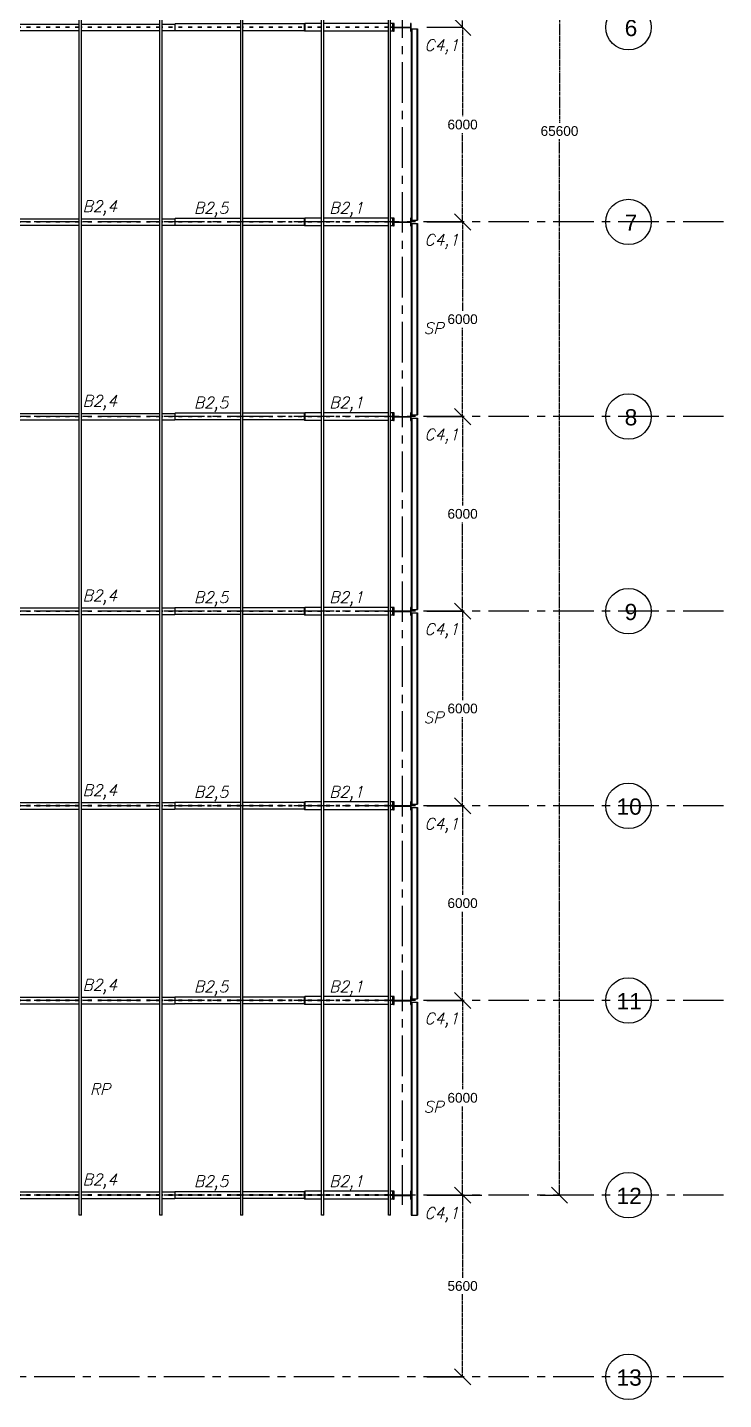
# Model space of a CAD drawing. Header units: inches. Extents: x -15 to 1885144, y -42615 to 866270.
# Drawn here: x 1713481 to 1734937, y 322115 to 364410 of the extents above; entities that cross this region are included whole.
import ezdxf

# ---------------------------------------------------------------- set-up
doc = ezdxf.new("R2010")
doc.units = ezdxf.units.IN
doc.header["$LTSCALE"] = 100
doc.header["$MEASUREMENT"] = 0
for name, pattern in [('CENTER', [2, 1.25, -0.25, 0.25, -0.25]), ('dash line', [30, 12, -18]), ('PHANTOM2', [1.25, 0.625, -0.125, 0.125, -0.125, 0.125, -0.125])]:
    doc.linetypes.add(name, pattern=pattern)
for name, color, linetype in [('axis', 8, 'PHANTOM2'), ('columns', 2, 'Continuous'), ('dimensions', 10, 'PHANTOM2'), ('layout', 7, 'Continuous'), ('purlins', 4, 'Continuous'), ('text', 3, 'Continuous')]:
    doc.layers.add(name, color=color, linetype=linetype)
doc.styles.get("Standard").update_dxf_attribs({"font": 'arial.ttf'})
doc.styles.add('TEXT-3', font='ITALICT.shx', dxfattribs={"height": 350})
doc.dimstyles.new('Dim_1', dxfattribs={"dimtxt": 300, "dimasz": 500, "dimexe": 0.0625, "dimexo": 0.0625, "dimgap": 100, "dimtad": 0, "dimtih": 1, "dimtoh": 1, "dimdec": 0, "dimzin": 0, "dimdsep": 46, "dimtxsty": 'Standard', "dimblk": 'OBLIQUE', "dimcen": 0.09, "dimclrd": 256, "dimclre": 256, "dimclrt": 256, "dimadec": 0, "dimazin": 0, "dimtm": 1e-09, "dimtfac": 1, "dimtdec": 0, "dimtofl": 0, "dimtmove": 0, "dimatfit": 3, "dimfxl": 1, "dimtfillclr": 256, "dimtolj": 1, "dimtzin": 0, "dimlwe": -1, "dimarcsym": 0})

# ---------------------------------------------------------------- blocks, each defined once
blk = doc.blocks.new('_Oblique')
at = {"color": 0, "linetype": 'ByBlock', "lineweight": -2}
blk.add_line((-0.5, -0.5), (0.5, 0.5), dxfattribs=at)
blk = doc.blocks.new('*D1068')
at = {"layer": 'Defpoints', "color": 0, "transparency": 16777216}
for p in [(1725789, 328415), (1726893, 328415), (1725789, 322815)]:
    blk.add_point(p, dxfattribs=at)
at = {"layer": 'dimensions', "linetype": 'dash line', "transparency": 16777216}
for p, q in [((1725789, 328415), (1726893, 328415)), ((1725789, 322815), (1726893, 322815))]:
    blk.add_line(p, q, dxfattribs=at)
at = {"layer": 'dimensions', "lineweight": -2, "transparency": 16777216}
for p, q in [((1726893, 328415), (1726893, 325868)), ((1726893, 322815), (1726893, 325362))]:
    blk.add_line(p, q, dxfattribs=at)
at = {"layer": 'dimensions', "lineweight": -2, "transparency": 16777216, "xscale": 500, "yscale": 500, "zscale": 500}
for p, rotation in [((1726893, 328415), 90), ((1726893, 322815), 270)]:
    blk.add_blockref('_Oblique', p, dxfattribs=dict(at, rotation=rotation))
at = {"layer": 'dimensions', "transparency": 16777216, "insert": (1726893, 325615), "char_height": 300, "attachment_point": 5}
blk.add_mtext('\\A1;5600', dxfattribs=at)
blk = doc.blocks.new('*D1069')
at = {"layer": 'Defpoints', "color": 0, "transparency": 16777216}
for p in [(1725789, 334415), (1726893, 334415), (1725789, 328415)]:
    blk.add_point(p, dxfattribs=at)
at = {"layer": 'dimensions', "linetype": 'dash line', "transparency": 16777216}
for p, q in [((1725789, 334415), (1726893, 334415)), ((1725789, 328415), (1726893, 328415))]:
    blk.add_line(p, q, dxfattribs=at)
at = {"layer": 'dimensions', "lineweight": -2, "transparency": 16777216}
for p, q in [((1726893, 334415), (1726893, 331668)), ((1726893, 328415), (1726893, 331162))]:
    blk.add_line(p, q, dxfattribs=at)
at = {"layer": 'dimensions', "lineweight": -2, "transparency": 16777216, "xscale": 500, "yscale": 500, "zscale": 500}
for p, rotation in [((1726893, 334415), 90), ((1726893, 328415), 270)]:
    blk.add_blockref('_Oblique', p, dxfattribs=dict(at, rotation=rotation))
at = {"layer": 'dimensions', "transparency": 16777216, "insert": (1726893, 331415), "char_height": 300, "attachment_point": 5}
blk.add_mtext('\\A1;6000', dxfattribs=at)
blk = doc.blocks.new('*D1070')
at = {"layer": 'Defpoints', "color": 0, "transparency": 16777216}
for p in [(1725789, 340415), (1726893, 340415), (1725789, 334415)]:
    blk.add_point(p, dxfattribs=at)
at = {"layer": 'dimensions', "linetype": 'dash line', "transparency": 16777216}
for p, q in [((1725789, 340415), (1726893, 340415)), ((1725789, 334415), (1726893, 334415))]:
    blk.add_line(p, q, dxfattribs=at)
at = {"layer": 'dimensions', "lineweight": -2, "transparency": 16777216}
for p, q in [((1726893, 340415), (1726893, 337668)), ((1726893, 334415), (1726893, 337162))]:
    blk.add_line(p, q, dxfattribs=at)
at = {"layer": 'dimensions', "lineweight": -2, "transparency": 16777216, "xscale": 500, "yscale": 500, "zscale": 500}
for p, rotation in [((1726893, 340415), 90), ((1726893, 334415), 270)]:
    blk.add_blockref('_Oblique', p, dxfattribs=dict(at, rotation=rotation))
at = {"layer": 'dimensions', "transparency": 16777216, "insert": (1726893, 337415), "char_height": 300, "attachment_point": 5}
blk.add_mtext('\\A1;6000', dxfattribs=at)
blk = doc.blocks.new('*D1071')
at = {"layer": 'Defpoints', "color": 0, "transparency": 16777216}
for p in [(1725789, 346415), (1726893, 346415), (1725789, 340415)]:
    blk.add_point(p, dxfattribs=at)
at = {"layer": 'dimensions', "linetype": 'dash line', "transparency": 16777216}
for p, q in [((1725789, 346415), (1726893, 346415)), ((1725789, 340415), (1726893, 340415))]:
    blk.add_line(p, q, dxfattribs=at)
at = {"layer": 'dimensions', "lineweight": -2, "transparency": 16777216}
for p, q in [((1726893, 346415), (1726893, 343668)), ((1726893, 340415), (1726893, 343162))]:
    blk.add_line(p, q, dxfattribs=at)
at = {"layer": 'dimensions', "lineweight": -2, "transparency": 16777216, "xscale": 500, "yscale": 500, "zscale": 500}
for p, rotation in [((1726893, 346415), 90), ((1726893, 340415), 270)]:
    blk.add_blockref('_Oblique', p, dxfattribs=dict(at, rotation=rotation))
at = {"layer": 'dimensions', "transparency": 16777216, "insert": (1726893, 343415), "char_height": 300, "attachment_point": 5}
blk.add_mtext('\\A1;6000', dxfattribs=at)
blk = doc.blocks.new('*D1072')
at = {"layer": 'Defpoints', "color": 0, "transparency": 16777216}
for p in [(1725789, 352415), (1726893, 352415), (1725789, 346415)]:
    blk.add_point(p, dxfattribs=at)
at = {"layer": 'dimensions', "linetype": 'dash line', "transparency": 16777216}
for p, q in [((1725789, 352415), (1726893, 352415)), ((1725789, 346415), (1726893, 346415))]:
    blk.add_line(p, q, dxfattribs=at)
at = {"layer": 'dimensions', "lineweight": -2, "transparency": 16777216}
for p, q in [((1726893, 352415), (1726893, 349668)), ((1726893, 346415), (1726893, 349162))]:
    blk.add_line(p, q, dxfattribs=at)
at = {"layer": 'dimensions', "lineweight": -2, "transparency": 16777216, "xscale": 500, "yscale": 500, "zscale": 500}
for p, rotation in [((1726893, 352415), 90), ((1726893, 346415), 270)]:
    blk.add_blockref('_Oblique', p, dxfattribs=dict(at, rotation=rotation))
at = {"layer": 'dimensions', "transparency": 16777216, "insert": (1726893, 349415), "char_height": 300, "attachment_point": 5}
blk.add_mtext('\\A1;6000', dxfattribs=at)
blk = doc.blocks.new('*D1073')
at = {"layer": 'Defpoints', "color": 0, "transparency": 16777216}
for p in [(1725789, 358415), (1726893, 358415), (1725789, 352415)]:
    blk.add_point(p, dxfattribs=at)
at = {"layer": 'dimensions', "linetype": 'dash line', "transparency": 16777216}
for p, q in [((1725789, 358415), (1726893, 358415)), ((1725789, 352415), (1726893, 352415))]:
    blk.add_line(p, q, dxfattribs=at)
at = {"layer": 'dimensions', "lineweight": -2, "transparency": 16777216}
for p, q in [((1726893, 358415), (1726893, 355668)), ((1726893, 352415), (1726893, 355162))]:
    blk.add_line(p, q, dxfattribs=at)
at = {"layer": 'dimensions', "lineweight": -2, "transparency": 16777216, "xscale": 500, "yscale": 500, "zscale": 500}
for p, rotation in [((1726893, 358415), 90), ((1726893, 352415), 270)]:
    blk.add_blockref('_Oblique', p, dxfattribs=dict(at, rotation=rotation))
at = {"layer": 'dimensions', "transparency": 16777216, "insert": (1726893, 355415), "char_height": 300, "attachment_point": 5}
blk.add_mtext('\\A1;6000', dxfattribs=at)
blk = doc.blocks.new('*D1074')
at = {"layer": 'Defpoints', "color": 0, "transparency": 16777216}
for p in [(1725789, 364415), (1726893, 364415), (1725789, 358415)]:
    blk.add_point(p, dxfattribs=at)
at = {"layer": 'dimensions', "linetype": 'dash line', "transparency": 16777216}
for p, q in [((1725789, 364415), (1726893, 364415)), ((1725789, 358415), (1726893, 358415))]:
    blk.add_line(p, q, dxfattribs=at)
at = {"layer": 'dimensions', "lineweight": -2, "transparency": 16777216}
for p, q in [((1726893, 364415), (1726893, 361668)), ((1726893, 358415), (1726893, 361162))]:
    blk.add_line(p, q, dxfattribs=at)
at = {"layer": 'dimensions', "lineweight": -2, "transparency": 16777216, "xscale": 500, "yscale": 500, "zscale": 500}
for p, rotation in [((1726893, 364415), 90), ((1726893, 358415), 270)]:
    blk.add_blockref('_Oblique', p, dxfattribs=dict(at, rotation=rotation))
at = {"layer": 'dimensions', "transparency": 16777216, "insert": (1726893, 361415), "char_height": 300, "attachment_point": 5}
blk.add_mtext('\\A1;6000', dxfattribs=at)
blk = doc.blocks.new('*D1075')
at = {"layer": 'Defpoints', "color": 0, "transparency": 16777216}
for p in [(1725789, 370415), (1726893, 370415), (1725789, 364415)]:
    blk.add_point(p, dxfattribs=at)
at = {"layer": 'dimensions', "linetype": 'dash line', "transparency": 16777216}
for p, q in [((1725789, 370415), (1726893, 370415)), ((1725789, 364415), (1726893, 364415))]:
    blk.add_line(p, q, dxfattribs=at)
at = {"layer": 'dimensions', "lineweight": -2, "transparency": 16777216}
for p, q in [((1726893, 370415), (1726893, 367668)), ((1726893, 364415), (1726893, 367162))]:
    blk.add_line(p, q, dxfattribs=at)
at = {"layer": 'dimensions', "lineweight": -2, "transparency": 16777216, "xscale": 500, "yscale": 500, "zscale": 500}
for p, rotation in [((1726893, 370415), 90), ((1726893, 364415), 270)]:
    blk.add_blockref('_Oblique', p, dxfattribs=dict(at, rotation=rotation))
at = {"layer": 'dimensions', "transparency": 16777216, "insert": (1726893, 367415), "char_height": 300, "attachment_point": 5}
blk.add_mtext('\\A1;6000', dxfattribs=at)
blk = doc.blocks.new('*D1080')
at = {"layer": 'Defpoints', "color": 0, "transparency": 16777216}
for p in [(1726285, 394015), (1726285, 328415), (1729880, 328415)]:
    blk.add_point(p, dxfattribs=at)
at = {"layer": 'dimensions', "linetype": 'dash line', "transparency": 16777216}
for p, q in [((1726285, 394015), (1729880, 394015)), ((1726285, 328415), (1729880, 328415))]:
    blk.add_line(p, q, dxfattribs=at)
at = {"layer": 'dimensions', "lineweight": -2, "transparency": 16777216}
for p, q in [((1729880, 394015), (1729880, 361468)), ((1729880, 328415), (1729880, 360962))]:
    blk.add_line(p, q, dxfattribs=at)
at = {"layer": 'dimensions', "lineweight": -2, "transparency": 16777216, "xscale": 500, "yscale": 500, "zscale": 500}
for p, rotation in [((1729880, 394015), 90), ((1729880, 328415), 270)]:
    blk.add_blockref('_Oblique', p, dxfattribs=dict(at, rotation=rotation))
at = {"layer": 'dimensions', "transparency": 16777216, "insert": (1729880, 361215), "char_height": 300, "attachment_point": 5}
blk.add_mtext('\\A1;65600', dxfattribs=at)
blk = doc.blocks.new('*U1062')
at = {"layer": 'text', "linetype": 'Continuous', "style": 'TEXT-3'}
blk.add_text('C4,1', height=350, dxfattribs=at).set_placement((-592, -142))
blk = doc.blocks.new('*U1063')
at = {"layer": 'text', "color": 0, "linetype": 'ByBlock', "lineweight": -2, "transparency": 16777216}
for p in [(0, 36000), (0, 30000), (0, 24000), (0, 18000), (0, 12000), (0, 6000), (0, 0)]:
    blk.add_blockref('*U1062', p, dxfattribs=at)
blk = doc.blocks.new('*U1086')
at = {"layer": 'columns', "ltscale": 0.01}
for p, q in [((-270, 120), (-270, -120)), ((-250, 120), (-270, 120)), ((-250, -120), (-250, 120)), ((-250, 7.5), (250, 7.5)), ((0, -7.5), (0, 7.5)), ((0, -7.5), (0, 7.5)), ((250, 120), (250, -120)), ((270, 120), (250, 120)), ((270, -120), (270, 120)), ((-270, -120), (-250, -120)), ((-250, -7.5), (250, -7.5)), ((250, -120), (270, -120))]:
    blk.add_line(p, q, dxfattribs=at)
blk = doc.blocks.new('*U1087')
at = {"layer": 'columns', "color": 0, "linetype": 'ByBlock', "lineweight": -2, "transparency": 16777216}
for p in [(0, -24000), (0, -30000), (0, -36000), (0, -42000), (0, -48000), (0, -54000), (0, -60000)]:
    blk.add_blockref('*U1086', p, dxfattribs=at)
blk = doc.blocks.new('*U1166')
at = {"layer": 'layout', "ltscale": 0.1}
h = blk.add_hatch(dxfattribs=at)
h.set_pattern_fill('ANSI31', color=256)
h.set_pattern_definition([(45, (-1712454.37814, -394014.69525), (-0.088388347648, 0.088388347648), [])])
h.paths.add_polyline_path([(-12290, 85), (-12310, 85), (-12310, 65), (-12290, 65)])
h.paths.add_polyline_path([(-12290, 0), (-12310, 0), (-12310, -10), (-12290, -10)])
h.paths.add_polyline_path([(-12290, 10), (-12310, 10), (-12310, 0), (-12290, 0)])
h.paths.add_polyline_path([(-12290, -65), (-12310, -65), (-12310, -85), (-12290, -85)])
h = blk.add_hatch(color=256, dxfattribs=at)
h.dxf.hatch_style = 1
h.paths.add_polyline_path([(60, 70), (60, 50), (80, 50), (80, 70)])
h.paths.add_polyline_path([(80, -70), (80, -50), (60, -50), (60, -70)])
h = blk.add_hatch(color=256, dxfattribs=at)
h.dxf.hatch_style = 1
h.paths.add_polyline_path([(80, 70), (80, 50), (100, 50), (100, 70)])
h.paths.add_polyline_path([(100, -70), (100, -50), (80, -50), (80, -70)])
h = blk.add_hatch(dxfattribs=at)
h.set_pattern_fill('ANSI31', color=256, angle=-90)
h.set_pattern_definition([(315, (-381960.44354, 1724659.1123), (0.088388347648, 0.088388347648), [])])
h.paths.add_polyline_path([(12310, 65), (12310, 85), (12290, 85), (12290, 65)])
h.paths.add_polyline_path([(12290, -10), (12310, -10), (12310, 10), (12290, 10)])
h.paths.add_polyline_path([(12310, -65), (12290, -65), (12290, -85), (12310, -85)])
for p, q in [((-12310, -125), (-12310, 125)), ((-12310, 125), (-12290, 125)), ((-12290, 85), (-12310, 85)), ((-12290, 65), (-12310, 65)), ((-12290, 10), (-12310, 10)), ((-12290, 125), (-12290, -125)), ((60, -100), (60, 100)), ((60, 100), (80, 100)), ((60, 70), (80, 70)), ((60, 50), (80, 50)), ((80, 100), (80, -100)), ((80, -100), (80, 100)), ((80, 100), (100, 100)), ((80, 70), (100, 70)), ((80, 50), (100, 50)), ((100, 100), (100, -100)), ((12290, -120), (12290, 120)), ((12310, 85), (12290, 85)), ((12310, 65), (12290, 65)), ((12310, 10), (12290, 10)), ((12310, 120), (12310, -120)), ((-12290, -10), (-12310, -10)), ((-12290, -65), (-12310, -65)), ((-12290, -85), (-12310, -85)), ((-12290, -125), (-12310, -125)), ((60, -50), (80, -50)), ((60, -70), (80, -70)), ((80, -100), (60, -100)), ((80, -50), (100, -50)), ((80, -70), (100, -70)), ((100, -100), (80, -100)), ((12310, -10), (12290, -10)), ((12310, -65), (12290, -65)), ((12310, -85), (12290, -85))]:
    blk.add_line(p, q, dxfattribs=at)
at = {"layer": 'layout', "ltscale": 0.01}
for p, q in [((-12290, 120), (-11721, 120)), ((-11651, 120), (-9998, 120)), ((-9928, 120), (-9420, 120)), ((-9420, 120), (-9394, 105)), ((-9420, -120), (-9420, 120)), ((-9394, 105), (-7507, 105)), ((-9394, 105), (-9394, -105)), ((-7438, 105), (-6420, 105)), ((-6420, 105), (-6411, 100)), ((-6420, 105), (-6420, -105)), ((-6411, 100), (-5021, 100)), ((-6411, -100), (-6411, 100)), ((-4951, 100), (-2532, 100)), ((-2462, 100), (-44, 100)), ((26, 100), (134, 100)), ((80, -100), (80, 100)), ((203, 100), (2622, 100)), ((2692, 100), (5111, 100)), ((5181, 100), (5571, 100)), ((5580, 105), (5571, 100)), ((5571, 100), (5571, -100)), ((7599, 105), (5580, 105)), ((5580, -105), (5580, 105)), ((9554, 105), (7669, 105)), ((9580, 120), (9554, 105)), ((9554, 105), (9554, -105)), ((10088, 120), (9580, 120)), ((9580, 120), (9580, -120)), ((12150, 120), (10158, 120)), ((12310, 120), (12220, 120)), ((-12290, -120), (-11721, -120)), ((-11651, -120), (-9998, -120)), ((-9928, -120), (-9420, -120)), ((-9420, -120), (-9394, -105)), ((-9394, -105), (-7507, -105)), ((-7438, -105), (-6420, -105)), ((-6420, -105), (-6411, -100)), ((-6411, -100), (-5021, -100)), ((-4951, -100), (-2532, -100)), ((-2462, -100), (-44, -100)), ((26, -100), (134, -100)), ((203, -100), (2622, -100)), ((2692, -100), (5111, -100)), ((5181, -100), (5571, -100)), ((5580, -105), (5571, -100)), ((7599, -105), (5580, -105)), ((9554, -105), (7669, -105)), ((9580, -120), (9554, -105)), ((10088, -120), (9580, -120)), ((12150, -120), (10158, -120)), ((12310, -120), (12220, -120))]:
    blk.add_line(p, q, dxfattribs=at)
at = {"layer": 'layout', "linetype": 'dash line', "ltscale": 0.1}
for p, q in [((-11721, 7), (-12290, 7)), ((-9998, 7), (-11651, 7)), ((-7507, 7), (-9928, 7)), ((-5021, 7), (-7438, 7)), ((-2532, 7), (-4951, 7)), ((-44, 7), (-2462, 7)), ((60, 7), (26, 7)), ((134, 7), (100, 7)), ((2622, 7), (203, 7)), ((5111, 7), (2692, 7)), ((7599, 7), (5181, 7)), ((10088, 7), (7669, 7)), ((12150, 7), (10158, 7)), ((12310, 7), (12220, 7)), ((-11721, -8), (-12290, -8)), ((-9998, -8), (-11651, -8)), ((-7507, -8), (-9928, -8)), ((-5021, -8), (-7438, -8)), ((-2532, -8), (-4951, -8)), ((-44, -8), (-2462, -8)), ((60, -8), (26, -8)), ((134, -8), (100, -8)), ((2622, -8), (203, -8)), ((5111, -8), (2692, -8)), ((7599, -8), (5181, -8)), ((10088, -8), (7669, -8)), ((12150, -8), (10158, -8)), ((12310, -8), (12220, -8))]:
    blk.add_line(p, q, dxfattribs=at)
blk = doc.blocks.new('*U1167')
at = {"layer": 'layout', "color": 0, "linetype": 'ByBlock', "lineweight": -2, "transparency": 16777216}
for p in [(0, -24000), (0, -30000), (0, -36000), (0, -42000), (0, -48000), (0, -54000), (0, -60000)]:
    blk.add_blockref('*U1166', p, dxfattribs=at)
blk = doc.blocks.new('*U1172')
at = {"layer": 'text', "linetype": 'Continuous', "style": 'TEXT-3'}
for s, p in [('C3,4', (-12215, -77)), ('B2,1', (-10452, -173)), ('B2,2', (-8243, -206)), ('B2,3', (-3808, -178)), ('B2,4', (3380, -125)), ('B2,5', (6810, -177)), ('B2,1', (10981, -173))]:
    blk.add_text(s, height=350, dxfattribs=at).set_placement(p)
blk = doc.blocks.new('*U1173')
at = {"layer": 'text', "color": 0, "linetype": 'ByBlock', "lineweight": -2, "transparency": 16777216}
for p in [(0, -30000), (0, -36000), (0, -42000), (0, -48000), (0, -54000), (0, -60000)]:
    blk.add_blockref('*U1172', p, dxfattribs=at)
blk = doc.blocks.new('*U1184')
at = {"layer": 'text', "linetype": 'Continuous', "style": 'TEXT-3'}
blk.add_text('SP', height=350, dxfattribs=at).set_placement((-392, -175))
blk = doc.blocks.new('*U1185')
at = {"layer": 'text', "color": 0, "linetype": 'ByBlock', "lineweight": -2, "transparency": 16777216}
for p in [(92500, 24000), (92500, 12000), (92500, 0)]:
    blk.add_blockref('*U1184', p, dxfattribs=at)

msp = doc.modelspace()

# ---------------------------------------------------------------- linework, layer by layer
at = {"layer": 'axis', "linetype": 'CENTER', "ltscale": 10}
for p, q in [((1725034.35, 399335.821), (1725034.378, 328114.695)), ((1734936.993, 358414.695), (1628025.176, 358414.695)), ((1734936.993, 358414.695), (1628025.176, 358414.695)), ((1734936.993, 358414.695), (1628025.176, 358414.695)), ((1734936.993, 358414.695), (1628025.176, 358414.695)), ((1734936.993, 352414.695), (1628025.176, 352414.695)), ((1734936.993, 352414.695), (1628025.176, 352414.695)), ((1734936.993, 352414.695), (1628025.176, 352414.695)), ((1734936.993, 352414.695), (1628025.176, 352414.695)), ((1734936.993, 346414.695), (1628025.176, 346414.695)), ((1734936.993, 346414.695), (1628025.176, 346414.695)), ((1734936.993, 346414.695), (1628025.176, 346414.695)), ((1734936.993, 346414.695), (1628025.176, 346414.695)), ((1734936.993, 340414.695), (1628025.176, 340414.695)), ((1734936.993, 340414.695), (1628025.176, 340414.695)), ((1734936.993, 340414.695), (1628025.176, 340414.695)), ((1734936.993, 340414.695), (1628025.176, 340414.695)), ((1734936.993, 334414.695), (1628025.176, 334414.695)), ((1734936.993, 334414.695), (1628025.176, 334414.695)), ((1734936.993, 334414.695), (1628025.176, 334414.695)), ((1734936.993, 334414.695), (1628025.176, 334414.695)), ((1734936.993, 328414.695), (1628025.176, 328414.695)), ((1734936.993, 328414.695), (1628025.176, 328414.695)), ((1734936.993, 328414.695), (1628025.176, 328414.695)), ((1734936.993, 328414.695), (1628025.176, 328414.695)), ((1734936.993, 322814.695), (1628025.176, 322814.695))]:
    msp.add_line(p, q, dxfattribs=at)
at = {"layer": 'purlins', "ltscale": 0.01}
for p, q in [((1715076.782, 364314.695), (1715076.782, 370314.695)), ((1715146.461, 364314.695), (1715146.461, 370314.695)), ((1717565.341, 364314.695), (1717565.341, 370314.695)), ((1717635.02, 364314.695), (1717635.02, 370314.695)), ((1720053.9, 364309.695), (1720053.9, 370309.695)), ((1720123.579, 364309.695), (1720123.579, 370309.695)), ((1722542.459, 364294.695), (1722542.459, 370294.695)), ((1722612.138, 364294.695), (1722612.138, 370294.695)), ((1724604.413, 364294.695), (1724604.413, 370294.695)), ((1724674.093, 364294.695), (1724674.093, 370294.695)), ((1715076.782, 358314.695), (1715076.782, 364314.695)), ((1715146.461, 358314.695), (1715146.461, 364314.695)), ((1717565.341, 358314.695), (1717565.341, 364314.695)), ((1717635.02, 358314.695), (1717635.02, 364314.695)), ((1720053.9, 358309.695), (1720053.9, 364309.695)), ((1720123.579, 358309.695), (1720123.579, 364309.695)), ((1722542.459, 358294.695), (1722542.459, 364294.695)), ((1722612.138, 358294.695), (1722612.138, 364294.695)), ((1724604.413, 358294.695), (1724604.413, 364294.695)), ((1724674.093, 358294.695), (1724674.093, 364294.695)), ((1725304.378, 364364.695), (1725304.378, 358464.695)), ((1725304.378, 364364.695), (1725504.378, 364364.695)), ((1725324.378, 364364.695), (1725324.378, 358464.695)), ((1725484.378, 364364.695), (1725484.378, 358464.695)), ((1725504.378, 364364.695), (1725504.378, 358464.695)), ((1715076.782, 352314.695), (1715076.782, 358314.695)), ((1715146.461, 352314.695), (1715146.461, 358314.695)), ((1717565.341, 352314.695), (1717565.341, 358314.695)), ((1717635.02, 352314.695), (1717635.02, 358314.695)), ((1720053.9, 352309.695), (1720053.9, 358309.695)), ((1720123.579, 352309.695), (1720123.579, 358309.695)), ((1722542.459, 352294.695), (1722542.459, 358294.695)), ((1722612.138, 352294.695), (1722612.138, 358294.695)), ((1724604.413, 352294.695), (1724604.413, 358294.695)), ((1724674.093, 352294.695), (1724674.093, 358294.695)), ((1725304.378, 358464.695), (1725504.378, 358464.695)), ((1725304.378, 358364.695), (1725304.378, 352464.695)), ((1725304.378, 358364.695), (1725504.378, 358364.695)), ((1725324.378, 358364.695), (1725324.378, 352464.695)), ((1725484.378, 358364.695), (1725484.378, 352464.695)), ((1725504.378, 358364.695), (1725504.378, 352464.695)), ((1725304.378, 352464.695), (1725504.378, 352464.695)), ((1725304.378, 352364.695), (1725304.378, 346464.695)), ((1725304.378, 352364.695), (1725504.378, 352364.695)), ((1725324.378, 352364.695), (1725324.378, 346464.695)), ((1725484.378, 352364.695), (1725484.378, 346464.695)), ((1725504.378, 352364.695), (1725504.378, 346464.695)), ((1715076.782, 346314.695), (1715076.782, 352314.695)), ((1715146.461, 346314.695), (1715146.461, 352314.695)), ((1717565.341, 346314.695), (1717565.341, 352314.695)), ((1717635.02, 346314.695), (1717635.02, 352314.695)), ((1720053.9, 346309.695), (1720053.9, 352309.695)), ((1720123.579, 346309.695), (1720123.579, 352309.695)), ((1722542.459, 346294.695), (1722542.459, 352294.695)), ((1722612.138, 346294.695), (1722612.138, 352294.695)), ((1724604.413, 346294.695), (1724604.413, 352294.695)), ((1724674.093, 346294.695), (1724674.093, 352294.695)), ((1725304.378, 346464.695), (1725504.378, 346464.695)), ((1715076.782, 340314.695), (1715076.782, 346314.695)), ((1715146.461, 340314.695), (1715146.461, 346314.695)), ((1717565.341, 340314.695), (1717565.341, 346314.695)), ((1717635.02, 340314.695), (1717635.02, 346314.695)), ((1720053.9, 340309.695), (1720053.9, 346309.695)), ((1720123.579, 340309.695), (1720123.579, 346309.695)), ((1722542.459, 340294.695), (1722542.459, 346294.695)), ((1722612.138, 340294.695), (1722612.138, 346294.695)), ((1724604.413, 340294.695), (1724604.413, 346294.695)), ((1724674.093, 340294.695), (1724674.093, 346294.695)), ((1725304.378, 346364.695), (1725304.378, 340464.695)), ((1725304.378, 346364.695), (1725504.378, 346364.695)), ((1725324.378, 346364.695), (1725324.378, 340464.695)), ((1725484.378, 346364.695), (1725484.378, 340464.695)), ((1725504.378, 346364.695), (1725504.378, 340464.695)), ((1715076.782, 334314.695), (1715076.782, 340314.695)), ((1715146.461, 334314.695), (1715146.461, 340314.695)), ((1717565.341, 334314.695), (1717565.341, 340314.695)), ((1717635.02, 334314.695), (1717635.02, 340314.695)), ((1720053.9, 334309.695), (1720053.9, 340309.695)), ((1720123.579, 334309.695), (1720123.579, 340309.695)), ((1722542.459, 334294.695), (1722542.459, 340294.695)), ((1722612.138, 334294.695), (1722612.138, 340294.695)), ((1724604.413, 334294.695), (1724604.413, 340294.695)), ((1724674.093, 334294.695), (1724674.093, 340294.695)), ((1725304.378, 340464.695), (1725504.378, 340464.695)), ((1725304.378, 340364.695), (1725304.378, 334464.695)), ((1725304.378, 340364.695), (1725504.378, 340364.695)), ((1725324.378, 340364.695), (1725324.378, 334464.695)), ((1725484.378, 340364.695), (1725484.378, 334464.695)), ((1725504.378, 340364.695), (1725504.378, 334464.695)), ((1715076.782, 327794.695), (1715076.782, 334314.695)), ((1715146.461, 327794.695), (1715146.461, 334314.695)), ((1717565.341, 327794.695), (1717565.341, 334314.695)), ((1717635.02, 327794.695), (1717635.02, 334314.695)), ((1720053.9, 327794.695), (1720053.9, 334309.695)), ((1720123.579, 327794.695), (1720123.579, 334309.695)), ((1722542.459, 327794.695), (1722542.459, 334294.695)), ((1722612.138, 327794.695), (1722612.138, 334294.695)), ((1724604.413, 327794.695), (1724604.413, 334294.695)), ((1724674.093, 327794.695), (1724674.093, 334294.695)), ((1725304.378, 334464.695), (1725504.378, 334464.695)), ((1725304.378, 334364.695), (1725504.378, 334364.695)), ((1725304.378, 334364.695), (1725304.378, 327794.695)), ((1725324.378, 334364.695), (1725324.378, 327794.695)), ((1725484.378, 334364.695), (1725484.378, 327794.695)), ((1725504.378, 334364.695), (1725504.378, 327794.695)), ((1715146.585, 327794.695), (1715076.782, 327794.695)), ((1717635.02, 327794.695), (1717565.341, 327794.695)), ((1720123.579, 327794.695), (1720052.033, 327794.695)), ((1722612.138, 327794.695), (1722542.459, 327794.695)), ((1722612.196, 327794.695), (1722542.516, 327794.695)), ((1724674.093, 327794.695), (1724604.413, 327794.695)), ((1725304.378, 327794.695), (1725324.378, 327794.695)), ((1725304.378, 327794.695), (1725504.378, 327794.695)), ((1725484.378, 327794.695), (1725504.378, 327794.695))]:
    msp.add_line(p, q, dxfattribs=at)
at = {"layer": 'text', "ltscale": 10}
for centre in [(1732005.553, 364414.695), (1732005.553, 358414.695), (1732005.553, 352414.695), (1732005.553, 346414.695), (1732005.553, 340414.695), (1732005.553, 334414.695), (1732005.553, 328414.695), (1732005.553, 322814.695)]:
    msp.add_circle(centre, 700, dxfattribs=at)

# ---------------------------------------------------------------- block references
at = {"layer": 'columns'}
msp.add_blockref('*U1087', (1725034.38, 388414.695), dxfattribs=at)
at = {"layer": 'layout'}
msp.add_blockref('*U1167', (1712454.407, 388414.695), dxfattribs=at)
at = {"layer": 'text'}
for name, p in [('*U1185', (1633582.509, 331140.434)), ('*U1173', (1711797.516, 388846.668)), ('*U1063', (1726308.738, 327832.203))]:
    msp.add_blockref(name, p, dxfattribs=at)

# ---------------------------------------------------------------- texts
at = {"layer": 'text', "linetype": 'Continuous', "style": 'TEXT-3'}
msp.add_text('RP', height=350, dxfattribs=at).set_placement((1715401.222, 331509.429))
at = {"layer": 'text', "ltscale": 0.3, "char_height": 500, "width": 2636.56185, "attachment_point": 1}
for s, insert in [('6', (1731889.11, 364642.609)), ('7', (1731889.11, 358642.609)), ('8', (1731889.11, 352642.609)), ('9', (1731889.11, 346642.609)), ('10', (1731639.559, 340642.609)), ('11', (1731639.559, 334642.609)), ('12', (1731639.559, 328642.609)), ('13', (1731639.559, 323042.609))]:
    msp.add_mtext(s, dxfattribs=dict(at, insert=insert))

# ---------------------------------------------------------------- dimensions: what is measured, and where the dimension line sits
at = {"layer": 'dimensions'}
for base, p1, p2, angle, picture, middle in [((1729880.267, 328414.695), (1726284.747, 394014.695), (1726284.747, 328414.695), 90, '*D1080', (1729880.267, 361214.695)), ((1726892.608, 370414.695), (1725789.133, 364414.695), (1725789.133, 370414.695), 270, '*D1075', (1726892.608, 367414.695)), ((1726892.608, 364414.695), (1725789.133, 358414.695), (1725789.133, 364414.695), 270, '*D1074', (1726892.608, 361414.695)), ((1726892.608, 358414.695), (1725789.133, 352414.695), (1725789.133, 358414.695), 270, '*D1073', (1726892.608, 355414.695)), ((1726892.608, 352414.695), (1725789.133, 346414.695), (1725789.133, 352414.695), 270, '*D1072', (1726892.608, 349414.695)), ((1726892.608, 346414.695), (1725789.133, 340414.695), (1725789.133, 346414.695), 270, '*D1071', (1726892.608, 343414.695)), ((1726892.608, 340414.695), (1725789.133, 334414.695), (1725789.133, 340414.695), 270, '*D1070', (1726892.608, 337414.695)), ((1726892.608, 334414.695), (1725789.133, 328414.695), (1725789.133, 334414.695), 270, '*D1069', (1726892.608, 331414.695)), ((1726892.608, 328414.695), (1725789.133, 322814.695), (1725789.133, 328414.695), 270, '*D1068', (1726892.608, 325614.695))]:
    dim = msp.add_linear_dim(base=base, p1=p1, p2=p2, angle=angle, dimstyle='Dim_1', dxfattribs=at)
    dim.commit()
    dim.dimension.update_dxf_attribs({"geometry": picture, "text_midpoint": middle})

doc.saveas('drawing.dxf')
